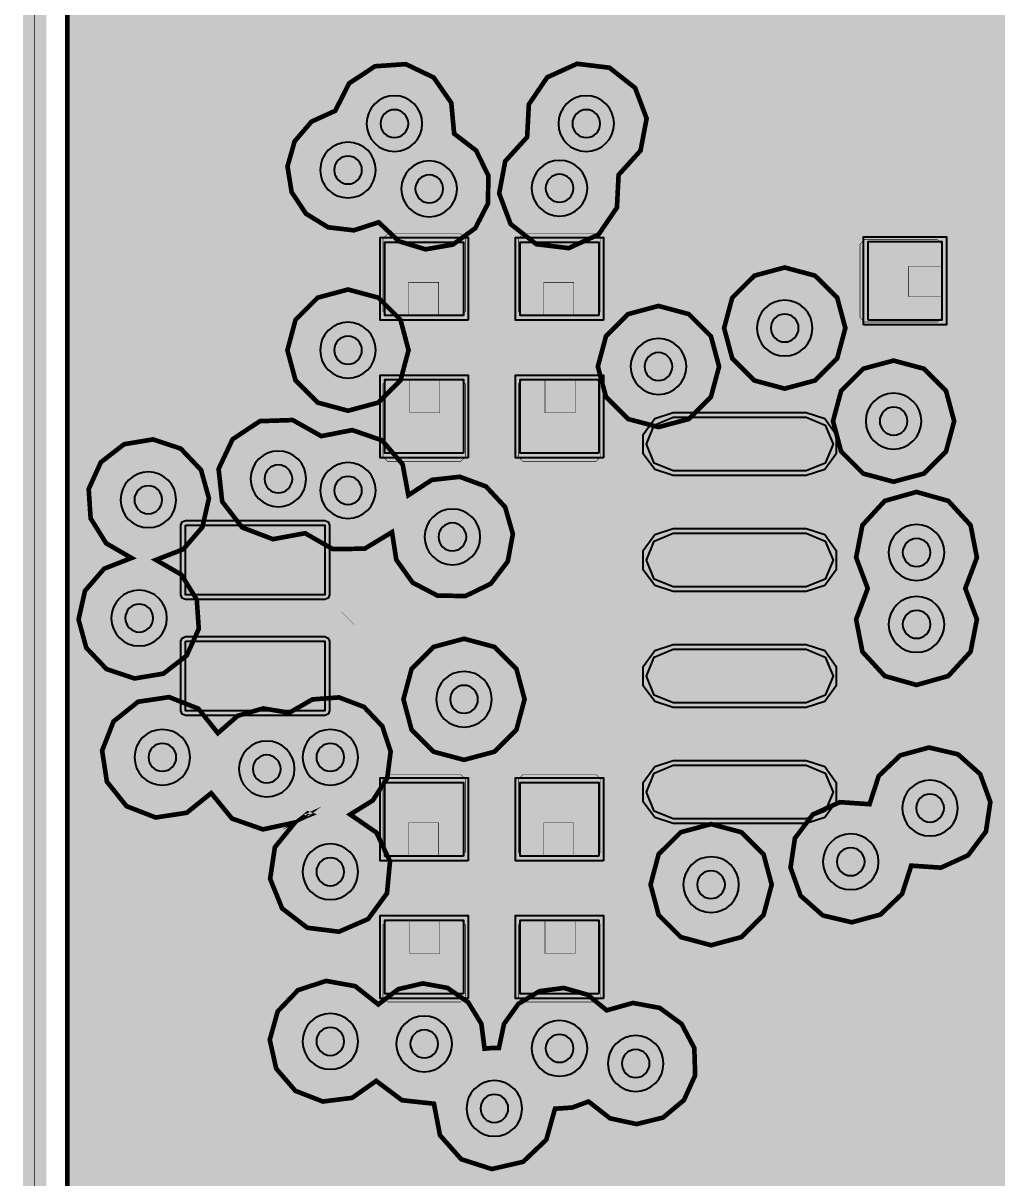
# Model space of a CAD drawing. Header units: millimetres. Extents: x -0.5 to 77.7, y -66.2 to -6.
# Drawn here: x -0.51 to 10.15, y -33.81 to -21.17 of the extents above; entities that cross this region are included whole.
import ezdxf

# ---------------------------------------------------------------- set-up
doc = ezdxf.new("R2010")
doc.units = ezdxf.units.MM
doc.header["$MEASUREMENT"] = 0
for name, color, linetype, true_color in [('Board-Outline-Layer', 7, 'Continuous', 0xff00ff), ('Document-Layer', 7, 'Continuous', 0xffffff), ('Hole-Layer', 7, 'Continuous', 0x222222), ('Inner1', 7, 'Continuous', 0x999966), ('Inner2', 7, 'Continuous', 0x008000), ('Multi-Layer', 7, 'Continuous', 0xc0c0c0), ('Top-Layer', 7, 'Continuous', 0xff0000), ('Top-Paste-Mask-Layer', 7, 'Continuous', 0x808080), ('Top-Silkscreen-Layer', 7, 'Continuous', 0xffcc00), ('Top-Solder-Mask-Layer', 7, 'Continuous', 0x800080)]:
    doc.layers.add(name, color=color, linetype=linetype, true_color=true_color)

msp = doc.modelspace()

# ---------------------------------------------------------------- hatches: boundary and pattern name
at = {"layer": 'Inner1'}
for points in [[(77.239, -6.454), (77.239, -65.682), (-0.023, -65.682), (-0.023, -6.454)], [(3.681, -21.622), (3.344, -21.645), (3.061, -21.832), (2.908, -22.133), (2.649, -22.251), (2.464, -22.467), (2.386, -22.741), (2.431, -23.022), (2.588, -23.259), (2.831, -23.408), (3.113, -23.441), (3.384, -23.353), (3.606, -23.561), (3.897, -23.649), (4.197, -23.597), (4.442, -23.417), (4.581, -23.146), (4.584, -22.842), (4.451, -22.568), (4.21, -22.383), (4.179, -22.046), (3.986, -21.768)], [(5.11, -23.593), (5.465, -23.636), (5.791, -23.487), (5.992, -23.192), (6.01, -22.834), (6.25, -22.569), (6.317, -22.217), (6.191, -21.882), (5.91, -21.661), (5.555, -21.618), (5.229, -21.766), (5.028, -22.062), (5.009, -22.42), (4.769, -22.685), (4.703, -23.037), (4.828, -23.372)], [(7.165, -24.511), (7.254, -24.843), (7.497, -25.085), (7.828, -25.174), (8.16, -25.085), (8.403, -24.843), (8.492, -24.511), (8.403, -24.179), (8.16, -23.937), (7.828, -23.848), (7.497, -23.937), (7.254, -24.179)], [(2.385, -24.753), (2.474, -25.084), (2.717, -25.327), (3.048, -25.416), (3.38, -25.327), (3.623, -25.084), (3.711, -24.753), (3.623, -24.421), (3.38, -24.178), (3.048, -24.089), (2.717, -24.178), (2.474, -24.421)], [(5.783, -24.932), (5.872, -25.264), (6.115, -25.507), (6.447, -25.595), (6.778, -25.507), (7.021, -25.264), (7.11, -24.932), (7.021, -24.601), (6.778, -24.358), (6.447, -24.269), (6.115, -24.358), (5.872, -24.601)], [(8.357, -25.53), (8.446, -25.862), (8.688, -26.104), (9.02, -26.193), (9.352, -26.104), (9.594, -25.862), (9.683, -25.53), (9.594, -25.198), (9.352, -24.956), (9.02, -24.867), (8.688, -24.956), (8.446, -25.198)], [(2.756, -25.694), (2.443, -25.518), (2.084, -25.53), (1.785, -25.728), (1.632, -26.053), (1.671, -26.41), (1.89, -26.694), (2.226, -26.822), (2.579, -26.757), (2.882, -26.931), (3.231, -26.926), (3.53, -26.745), (3.577, -27.048), (3.756, -27.298), (4.028, -27.44), (4.335, -27.444), (4.611, -27.31), (4.797, -27.066), (4.853, -26.765), (4.768, -26.47), (4.559, -26.245), (4.271, -26.139), (3.966, -26.173), (3.709, -26.341), (3.646, -26.002), (3.421, -25.74), (3.094, -25.628)], [(0.711, -28.347), (1.028, -28.294), (1.282, -28.097), (1.415, -27.804), (1.393, -27.484), (1.224, -27.21), (0.946, -27.049), (1.246, -26.932), (1.455, -26.689), (1.526, -26.375), (1.44, -26.065), (1.219, -25.832), (0.914, -25.73), (0.597, -25.783), (0.343, -25.98), (0.21, -26.273), (0.231, -26.594), (0.401, -26.867), (0.679, -27.028), (0.379, -27.145), (0.169, -27.388), (0.099, -27.702), (0.184, -28.012), (0.406, -28.245)], [(9.271, -28.418), (9.619, -28.32), (9.863, -28.054), (9.932, -27.7), (9.805, -27.361), (9.932, -27.023), (9.863, -26.669), (9.619, -26.403), (9.271, -26.305), (8.923, -26.403), (8.679, -26.669), (8.61, -27.023), (8.737, -27.361), (8.61, -27.7), (8.679, -28.054), (8.923, -28.32)], [(3.655, -28.575), (3.744, -28.907), (3.986, -29.149), (4.318, -29.238), (4.65, -29.149), (4.892, -28.907), (4.981, -28.575), (4.892, -28.243), (4.65, -28.001), (4.318, -27.912), (3.986, -28.001), (3.744, -28.243)], [(1.624, -28.945), (1.41, -28.677), (1.09, -28.551), (0.75, -28.602), (0.482, -28.817), (0.357, -29.137), (0.409, -29.476), (0.624, -29.745), (0.944, -29.869), (1.283, -29.817), (1.551, -29.602), (1.778, -29.88), (2.117, -29.999), (2.469, -29.923), (2.248, -30.194), (2.196, -30.539), (2.326, -30.863), (2.603, -31.076), (2.949, -31.119), (3.269, -30.98), (3.475, -30.698), (3.508, -30.35), (3.36, -30.034), (3.072, -29.836), (3.32, -29.682), (3.478, -29.437), (3.515, -29.147), (3.424, -28.87), (3.223, -28.658), (2.95, -28.554), (2.659, -28.576), (2.406, -28.722), (2.12, -28.675), (1.842, -28.755)], [(8.002, -30.725), (8.246, -30.941), (8.563, -31.016), (8.877, -30.931), (9.113, -30.706), (9.213, -30.396), (9.538, -30.418), (9.835, -30.283), (10.031, -30.022), (10.079, -29.7), (9.968, -29.394), (9.725, -29.177), (9.408, -29.103), (9.094, -29.188), (8.858, -29.413), (8.757, -29.723), (8.432, -29.701), (8.136, -29.836), (7.94, -30.096), (7.892, -30.418)], [(2.608, -29.825), (2.622, -29.831), (2.637, -29.836), (2.59, -29.855), (2.545, -29.876), (2.577, -29.852)], [(6.36, -30.604), (6.448, -30.935), (6.691, -31.178), (7.023, -31.267), (7.354, -31.178), (7.597, -30.935), (7.686, -30.604), (7.597, -30.272), (7.354, -30.03), (7.023, -29.941), (6.691, -30.03), (6.448, -30.272)], [(5.681, -32.978), (5.916, -33.162), (6.207, -33.225), (6.496, -33.154), (6.725, -32.963), (6.848, -32.691), (6.839, -32.393), (6.7, -32.129), (6.46, -31.953), (6.167, -31.899), (5.88, -31.98), (5.671, -31.809), (5.411, -31.735), (5.144, -31.77), (4.913, -31.909), (4.756, -32.129), (4.7, -32.393), (4.622, -32.392), (4.543, -32.4), (4.508, -32.127), (4.364, -31.892), (4.138, -31.735), (3.867, -31.685), (3.599, -31.748), (3.38, -31.915), (3.127, -31.715), (2.809, -31.658), (2.502, -31.758), (2.279, -31.991), (2.192, -32.302), (2.262, -32.617), (2.472, -32.861), (2.773, -32.978), (3.093, -32.938), (3.357, -32.752), (3.639, -32.964), (3.989, -33.002), (4.055, -33.347), (4.288, -33.61), (4.623, -33.717), (4.965, -33.638), (5.219, -33.396), (5.314, -33.057), (5.503, -33.044)]]:
    msp.add_hatch(color=256, dxfattribs=at).paths.add_polyline_path(points)
at = {"layer": 'Top-Layer'}
for points in [[(4.314, -24.375), (3.45, -24.375), (3.45, -23.569), (4.314, -23.569)], [(5.795, -24.375), (4.931, -24.375), (4.931, -23.569), (5.795, -23.569)], [(8.741, -24.426), (8.741, -23.562), (9.547, -23.562), (9.547, -24.426)], [(4.314, -25.882), (3.45, -25.882), (3.45, -25.075), (4.314, -25.075)], [(5.795, -25.882), (4.931, -25.882), (4.931, -25.075), (5.795, -25.075)], [(6.608, -26.075), (6.4, -25.989), (6.314, -25.781), (6.4, -25.573), (6.608, -25.487), (8.065, -25.487), (8.272, -25.573), (8.359, -25.781), (8.272, -25.989), (8.065, -26.075)], [(1.27, -26.67), (2.794, -26.67), (2.794, -27.432), (1.27, -27.432)], [(6.608, -27.345), (6.4, -27.259), (6.314, -27.051), (6.4, -26.843), (6.608, -26.757), (8.065, -26.757), (8.272, -26.843), (8.359, -27.051), (8.272, -27.259), (8.065, -27.345)], [(1.27, -27.94), (2.794, -27.94), (2.794, -28.702), (1.27, -28.702)], [(6.608, -28.615), (6.4, -28.529), (6.314, -28.321), (6.4, -28.113), (6.608, -28.027), (8.065, -28.027), (8.272, -28.113), (8.359, -28.321), (8.272, -28.529), (8.065, -28.615)], [(6.608, -29.885), (6.4, -29.799), (6.314, -29.591), (6.4, -29.383), (6.608, -29.297), (8.065, -29.297), (8.272, -29.383), (8.359, -29.591), (8.272, -29.799), (8.065, -29.885)], [(4.314, -30.292), (3.45, -30.292), (3.45, -29.486), (4.314, -29.486)], [(5.795, -30.292), (4.931, -30.292), (4.931, -29.486), (5.795, -29.486)], [(4.314, -31.799), (3.45, -31.799), (3.45, -30.993), (4.314, -30.993)], [(5.795, -31.799), (4.931, -31.799), (4.931, -30.993), (5.795, -30.993)]]:
    msp.add_hatch(color=256, dxfattribs=at).paths.add_polyline_path(points)
at = {"layer": 'Top-Paste-Mask-Layer'}
for points in [[(3.432, -23.53), (3.482, -23.48), (4.282, -23.48), (4.332, -23.53), (4.332, -24.33), (4.282, -24.38), (4.04, -24.38), (4.04, -24.01), (3.71, -24.01), (3.71, -24.38), (3.482, -24.38), (3.432, -24.33)], [(3.432, -23.53), (3.482, -23.48), (4.282, -23.48), (4.332, -23.53), (4.332, -24.33), (4.282, -24.38), (4.04, -24.38), (4.04, -24.01), (3.71, -24.01), (3.71, -24.38), (3.482, -24.38), (3.432, -24.33)], [(4.913, -23.53), (4.963, -23.48), (5.763, -23.48), (5.813, -23.53), (5.813, -24.33), (5.763, -24.38), (5.521, -24.38), (5.521, -24.01), (5.191, -24.01), (5.191, -24.38), (4.963, -24.38), (4.913, -24.33)], [(4.913, -23.53), (4.963, -23.48), (5.763, -23.48), (5.813, -23.53), (5.813, -24.33), (5.763, -24.38), (5.521, -24.38), (5.521, -24.01), (5.191, -24.01), (5.191, -24.38), (4.963, -24.38), (4.913, -24.33)], [(8.702, -24.444), (8.652, -24.394), (8.652, -23.594), (8.702, -23.544), (9.502, -23.544), (9.552, -23.594), (9.552, -23.836), (9.182, -23.836), (9.182, -24.166), (9.552, -24.166), (9.552, -24.394), (9.502, -24.444)], [(8.702, -24.444), (8.652, -24.394), (8.652, -23.594), (8.702, -23.544), (9.502, -23.544), (9.552, -23.594), (9.552, -23.836), (9.182, -23.836), (9.182, -24.166), (9.552, -24.166), (9.552, -24.394), (9.502, -24.444)], [(4.332, -25.92), (4.282, -25.97), (3.482, -25.97), (3.432, -25.92), (3.432, -25.12), (3.482, -25.07), (3.724, -25.07), (3.724, -25.44), (4.054, -25.44), (4.054, -25.07), (4.282, -25.07), (4.332, -25.12)], [(4.332, -25.92), (4.282, -25.97), (3.482, -25.97), (3.432, -25.92), (3.432, -25.12), (3.482, -25.07), (3.724, -25.07), (3.724, -25.44), (4.054, -25.44), (4.054, -25.07), (4.282, -25.07), (4.332, -25.12)], [(5.813, -25.92), (5.763, -25.97), (4.963, -25.97), (4.913, -25.92), (4.913, -25.12), (4.963, -25.07), (5.205, -25.07), (5.205, -25.44), (5.535, -25.44), (5.535, -25.07), (5.763, -25.07), (5.813, -25.12)], [(5.813, -25.92), (5.763, -25.97), (4.963, -25.97), (4.913, -25.92), (4.913, -25.12), (4.963, -25.07), (5.205, -25.07), (5.205, -25.44), (5.535, -25.44), (5.535, -25.07), (5.763, -25.07), (5.813, -25.12)], [(6.608, -26.075), (6.4, -25.989), (6.314, -25.781), (6.4, -25.573), (6.608, -25.487), (8.065, -25.487), (8.272, -25.573), (8.359, -25.781), (8.272, -25.989), (8.065, -26.075)], [(1.27, -26.67), (2.794, -26.67), (2.794, -27.432), (1.27, -27.432)], [(6.608, -27.345), (6.4, -27.259), (6.314, -27.051), (6.4, -26.843), (6.608, -26.757), (8.065, -26.757), (8.272, -26.843), (8.359, -27.051), (8.272, -27.259), (8.065, -27.345)], [(1.27, -27.94), (2.794, -27.94), (2.794, -28.702), (1.27, -28.702)], [(6.608, -28.615), (6.4, -28.529), (6.314, -28.321), (6.4, -28.113), (6.608, -28.027), (8.065, -28.027), (8.272, -28.113), (8.359, -28.321), (8.272, -28.529), (8.065, -28.615)], [(6.608, -29.885), (6.4, -29.799), (6.314, -29.591), (6.4, -29.383), (6.608, -29.297), (8.065, -29.297), (8.272, -29.383), (8.359, -29.591), (8.272, -29.799), (8.065, -29.885)], [(3.432, -29.448), (3.482, -29.398), (4.282, -29.398), (4.332, -29.448), (4.332, -30.248), (4.282, -30.298), (4.04, -30.298), (4.04, -29.928), (3.71, -29.928), (3.71, -30.298), (3.482, -30.298), (3.432, -30.248)], [(3.432, -29.448), (3.482, -29.398), (4.282, -29.398), (4.332, -29.448), (4.332, -30.248), (4.282, -30.298), (4.04, -30.298), (4.04, -29.928), (3.71, -29.928), (3.71, -30.298), (3.482, -30.298), (3.432, -30.248)], [(4.913, -29.448), (4.963, -29.398), (5.763, -29.398), (5.813, -29.448), (5.813, -30.248), (5.763, -30.298), (5.521, -30.298), (5.521, -29.928), (5.191, -29.928), (5.191, -30.298), (4.963, -30.298), (4.913, -30.248)], [(4.913, -29.448), (4.963, -29.398), (5.763, -29.398), (5.813, -29.448), (5.813, -30.248), (5.763, -30.298), (5.521, -30.298), (5.521, -29.928), (5.191, -29.928), (5.191, -30.298), (4.963, -30.298), (4.913, -30.248)], [(4.332, -31.838), (4.282, -31.888), (3.482, -31.888), (3.432, -31.838), (3.432, -31.038), (3.482, -30.988), (3.724, -30.988), (3.724, -31.358), (4.054, -31.358), (4.054, -30.988), (4.282, -30.988), (4.332, -31.038)], [(4.332, -31.838), (4.282, -31.888), (3.482, -31.888), (3.432, -31.838), (3.432, -31.038), (3.482, -30.988), (3.724, -30.988), (3.724, -31.358), (4.054, -31.358), (4.054, -30.988), (4.282, -30.988), (4.332, -31.038)], [(5.813, -31.838), (5.763, -31.888), (4.963, -31.888), (4.913, -31.838), (4.913, -31.038), (4.963, -30.988), (5.205, -30.988), (5.205, -31.358), (5.535, -31.358), (5.535, -30.988), (5.763, -30.988), (5.813, -31.038)], [(5.813, -31.838), (5.763, -31.888), (4.963, -31.888), (4.913, -31.838), (4.913, -31.038), (4.963, -30.988), (5.205, -30.988), (5.205, -31.358), (5.535, -31.358), (5.535, -30.988), (5.763, -30.988), (5.813, -31.038)]]:
    msp.add_hatch(color=256, dxfattribs=at).paths.add_polyline_path(points)
at = {"layer": 'Top-Solder-Mask-Layer'}
for points in [[(8.69, -24.477), (8.69, -23.512), (9.598, -23.512), (9.598, -24.477)], [(4.365, -24.426), (3.4, -24.426), (3.4, -23.518), (4.365, -23.518)], [(5.846, -24.426), (4.881, -24.426), (4.881, -23.518), (5.846, -23.518)], [(4.365, -25.933), (3.4, -25.933), (3.4, -25.025), (4.365, -25.025)], [(5.846, -25.933), (4.881, -25.933), (4.881, -25.025), (5.846, -25.025)], [(6.608, -26.126), (6.405, -26.06), (6.28, -25.888), (6.28, -25.675), (6.405, -25.502), (6.608, -25.436), (8.065, -25.436), (8.267, -25.502), (8.392, -25.675), (8.392, -25.888), (8.267, -26.06), (8.065, -26.126)], [(1.219, -27.432), (1.219, -26.67), (1.234, -26.634), (1.27, -26.619), (2.794, -26.619), (2.83, -26.634), (2.845, -26.67), (2.845, -27.432), (2.83, -27.468), (2.794, -27.483), (1.27, -27.483), (1.234, -27.468)], [(6.608, -27.396), (6.405, -27.33), (6.28, -27.158), (6.28, -26.945), (6.405, -26.772), (6.608, -26.706), (8.065, -26.706), (8.267, -26.772), (8.392, -26.945), (8.392, -27.158), (8.267, -27.33), (8.065, -27.396)], [(1.219, -28.702), (1.219, -27.94), (1.234, -27.904), (1.27, -27.889), (2.794, -27.889), (2.83, -27.904), (2.845, -27.94), (2.845, -28.702), (2.83, -28.738), (2.794, -28.753), (1.27, -28.753), (1.234, -28.738)], [(6.608, -28.666), (6.405, -28.6), (6.28, -28.428), (6.28, -28.215), (6.405, -28.042), (6.608, -27.976), (8.065, -27.976), (8.267, -28.042), (8.392, -28.215), (8.392, -28.428), (8.267, -28.6), (8.065, -28.666)], [(6.608, -29.936), (6.405, -29.87), (6.28, -29.698), (6.28, -29.485), (6.405, -29.312), (6.608, -29.246), (8.065, -29.246), (8.267, -29.312), (8.392, -29.485), (8.392, -29.698), (8.267, -29.87), (8.065, -29.936)], [(4.365, -30.343), (3.4, -30.343), (3.4, -29.435), (4.365, -29.435)], [(5.846, -30.343), (4.881, -30.343), (4.881, -29.435), (5.846, -29.435)], [(4.365, -31.85), (3.4, -31.85), (3.4, -30.942), (4.365, -30.942)], [(5.846, -31.85), (4.881, -31.85), (4.881, -30.942), (5.846, -30.942)]]:
    msp.add_hatch(color=256, dxfattribs=at).paths.add_polyline_path(points)

# ---------------------------------------------------------------- linework, layer by layer
at = {"layer": 'Board-Outline-Layer', "const_width": 0.254}
msp.add_lwpolyline([(-0.381, -66.04), (-0.381, -6.096), (77.597, -6.096), (77.597, -66.04)], close=True, dxfattribs=at)
at = {"layer": 'Document-Layer', "const_width": 0.3}
msp.add_lwpolyline([(6.356, -25.781, 1), (6.656, -25.781, 1)], format="xyb", close=True, dxfattribs=at)
msp.add_lwpolyline([(6.356, -25.781, 1), (6.656, -25.781, 1)], format="xyb", close=True, dxfattribs=at)
at = {"layer": 'Hole-Layer'}
for points in [[(3.404, -22.273, 1), (3.709, -22.273, 1)], [(5.504, -22.273, 1), (5.809, -22.273, 1)], [(3.785, -22.987, 1), (4.09, -22.987, 1)], [(5.211, -22.98, 1), (5.516, -22.98, 1)], [(7.676, -24.511, 1), (7.981, -24.511, 1)], [(6.294, -24.932, 1), (6.599, -24.932, 1)], [(2.134, -26.162, 1), (2.439, -26.162, 1)], [(0.71, -26.391, 1), (1.015, -26.391, 1)], [(4.039, -26.797, 1), (4.344, -26.797, 1)], [(0.61, -27.686, 1), (0.915, -27.686, 1)], [(4.166, -28.575, 1), (4.471, -28.575, 1)], [(0.864, -29.21, 1), (1.169, -29.21, 1)], [(2.007, -29.337, 1), (2.312, -29.337, 1)], [(6.87, -30.604, 1), (7.175, -30.604, 1)], [(3.73, -32.347, 1), (4.035, -32.347, 1)], [(5.211, -32.396, 1), (5.516, -32.396, 1)], [(6.045, -32.562, 1), (6.35, -32.562, 1)], [(4.498, -33.054, 1), (4.803, -33.054, 1)]]:
    msp.add_lwpolyline(points, format="xyb", close=True, dxfattribs=at)
for points in [[(2.896, -22.781, 1), (3.201, -22.781), (3.201, -22.781, 1), (2.896, -22.781)], [(2.896, -24.753, 1), (3.201, -24.753), (3.201, -24.753, 1), (2.896, -24.753)], [(8.868, -25.53, 1), (9.173, -25.53), (9.173, -25.53, 1), (8.868, -25.53)], [(2.896, -26.289, 1), (3.201, -26.289), (3.201, -26.289, 1), (2.896, -26.289)], [(9.119, -26.968, 1), (9.424, -26.968), (9.424, -26.968, 1), (9.119, -26.968)], [(9.119, -27.755, 1), (9.424, -27.755), (9.424, -27.755, 1), (9.119, -27.755)], [(2.702, -29.21, 1), (3.007, -29.21), (3.007, -29.21, 1), (2.702, -29.21)], [(9.267, -29.766, 1), (9.572, -29.766), (9.572, -29.766, 1), (9.267, -29.766)], [(8.399, -30.353, 1), (8.704, -30.353), (8.704, -30.353, 1), (8.399, -30.353)], [(2.702, -30.463, 1), (3.007, -30.463), (3.007, -30.463, 1), (2.702, -30.463)], [(2.702, -32.32, 1), (3.007, -32.32), (3.007, -32.32, 1), (2.702, -32.32)]]:
    msp.add_lwpolyline(points, format="xyb", dxfattribs=at)
at = {"layer": 'Inner1'}
for points, const_width in [([(-0.381, -66.04), (-0.381, -6.096), (77.597, -6.096), (77.597, -66.04)], 0.00508), ([(77.239, -6.454), (77.239, -65.682), (-0.023, -65.682), (-0.023, -6.454)], 0.0508), ([(3.681, -21.622), (3.344, -21.645), (3.061, -21.832), (2.908, -22.133), (2.649, -22.251), (2.464, -22.467), (2.386, -22.741), (2.431, -23.022), (2.588, -23.259), (2.831, -23.408), (3.113, -23.441), (3.384, -23.353), (3.606, -23.561), (3.897, -23.649), (4.197, -23.597), (4.442, -23.417), (4.581, -23.146), (4.584, -22.842), (4.451, -22.568), (4.21, -22.383), (4.179, -22.046), (3.986, -21.768)], 0.0508), ([(5.11, -23.593), (5.465, -23.636), (5.791, -23.487), (5.992, -23.192), (6.01, -22.834), (6.25, -22.569), (6.317, -22.217), (6.191, -21.882), (5.91, -21.661), (5.555, -21.618), (5.229, -21.766), (5.028, -22.062), (5.009, -22.42), (4.769, -22.685), (4.703, -23.037), (4.828, -23.372)], 0.0508), ([(7.165, -24.511), (7.254, -24.843), (7.497, -25.085), (7.828, -25.174), (8.16, -25.085), (8.403, -24.843), (8.492, -24.511), (8.403, -24.179), (8.16, -23.937), (7.828, -23.848), (7.497, -23.937), (7.254, -24.179)], 0.0508), ([(2.385, -24.753), (2.474, -25.084), (2.717, -25.327), (3.048, -25.416), (3.38, -25.327), (3.623, -25.084), (3.711, -24.753), (3.623, -24.421), (3.38, -24.178), (3.048, -24.089), (2.717, -24.178), (2.474, -24.421)], 0.0508), ([(5.783, -24.932), (5.872, -25.264), (6.115, -25.507), (6.447, -25.595), (6.778, -25.507), (7.021, -25.264), (7.11, -24.932), (7.021, -24.601), (6.778, -24.358), (6.447, -24.269), (6.115, -24.358), (5.872, -24.601)], 0.0508), ([(8.357, -25.53), (8.446, -25.862), (8.688, -26.104), (9.02, -26.193), (9.352, -26.104), (9.594, -25.862), (9.683, -25.53), (9.594, -25.198), (9.352, -24.956), (9.02, -24.867), (8.688, -24.956), (8.446, -25.198)], 0.0508), ([(2.756, -25.694), (2.443, -25.518), (2.084, -25.53), (1.785, -25.728), (1.632, -26.053), (1.671, -26.41), (1.89, -26.694), (2.226, -26.822), (2.579, -26.757), (2.882, -26.931), (3.231, -26.926), (3.53, -26.745), (3.577, -27.048), (3.756, -27.298), (4.028, -27.44), (4.335, -27.444), (4.611, -27.31), (4.797, -27.066), (4.853, -26.765), (4.768, -26.47), (4.559, -26.245), (4.271, -26.139), (3.966, -26.173), (3.709, -26.341), (3.646, -26.002), (3.421, -25.74), (3.094, -25.628)], 0.0508), ([(0.711, -28.347), (1.028, -28.294), (1.282, -28.097), (1.415, -27.804), (1.393, -27.484), (1.224, -27.21), (0.946, -27.049), (1.246, -26.932), (1.455, -26.689), (1.526, -26.375), (1.44, -26.065), (1.219, -25.832), (0.914, -25.73), (0.597, -25.783), (0.343, -25.98), (0.21, -26.273), (0.231, -26.594), (0.401, -26.867), (0.679, -27.028), (0.379, -27.145), (0.169, -27.388), (0.099, -27.702), (0.184, -28.012), (0.406, -28.245)], 0.0508), ([(9.271, -28.418), (9.619, -28.32), (9.863, -28.054), (9.932, -27.7), (9.805, -27.361), (9.932, -27.023), (9.863, -26.669), (9.619, -26.403), (9.271, -26.305), (8.923, -26.403), (8.679, -26.669), (8.61, -27.023), (8.737, -27.361), (8.61, -27.7), (8.679, -28.054), (8.923, -28.32)], 0.0508), ([(3.655, -28.575), (3.744, -28.907), (3.986, -29.149), (4.318, -29.238), (4.65, -29.149), (4.892, -28.907), (4.981, -28.575), (4.892, -28.243), (4.65, -28.001), (4.318, -27.912), (3.986, -28.001), (3.744, -28.243)], 0.0508), ([(1.624, -28.945), (1.41, -28.677), (1.09, -28.551), (0.75, -28.602), (0.482, -28.817), (0.357, -29.137), (0.409, -29.476), (0.624, -29.745), (0.944, -29.869), (1.283, -29.817), (1.551, -29.602), (1.778, -29.88), (2.117, -29.999), (2.469, -29.923), (2.248, -30.194), (2.196, -30.539), (2.326, -30.863), (2.603, -31.076), (2.949, -31.119), (3.269, -30.98), (3.475, -30.698), (3.508, -30.35), (3.36, -30.034), (3.072, -29.836), (3.32, -29.682), (3.478, -29.437), (3.515, -29.147), (3.424, -28.87), (3.223, -28.658), (2.95, -28.554), (2.659, -28.576), (2.406, -28.722), (2.12, -28.675), (1.842, -28.755)], 0.0508), ([(8.002, -30.725), (8.246, -30.941), (8.563, -31.016), (8.877, -30.931), (9.113, -30.706), (9.213, -30.396), (9.538, -30.418), (9.835, -30.283), (10.031, -30.022), (10.079, -29.7), (9.968, -29.394), (9.725, -29.177), (9.408, -29.103), (9.094, -29.188), (8.858, -29.413), (8.757, -29.723), (8.432, -29.701), (8.136, -29.836), (7.94, -30.096), (7.892, -30.418)], 0.0508), ([(2.608, -29.825), (2.622, -29.831), (2.637, -29.836), (2.59, -29.855), (2.545, -29.876), (2.577, -29.852)], 0.0508), ([(6.36, -30.604), (6.448, -30.935), (6.691, -31.178), (7.023, -31.267), (7.354, -31.178), (7.597, -30.935), (7.686, -30.604), (7.597, -30.272), (7.354, -30.03), (7.023, -29.941), (6.691, -30.03), (6.448, -30.272)], 0.0508), ([(5.681, -32.978), (5.916, -33.162), (6.207, -33.225), (6.496, -33.154), (6.725, -32.963), (6.848, -32.691), (6.839, -32.393), (6.7, -32.129), (6.46, -31.953), (6.167, -31.899), (5.88, -31.98), (5.671, -31.809), (5.411, -31.735), (5.144, -31.77), (4.913, -31.909), (4.756, -32.129), (4.7, -32.393), (4.622, -32.392), (4.543, -32.4), (4.508, -32.127), (4.364, -31.892), (4.138, -31.735), (3.867, -31.685), (3.599, -31.748), (3.38, -31.915), (3.127, -31.715), (2.809, -31.658), (2.502, -31.758), (2.279, -31.991), (2.192, -32.302), (2.262, -32.617), (2.472, -32.861), (2.773, -32.978), (3.093, -32.938), (3.357, -32.752), (3.639, -32.964), (3.989, -33.002), (4.055, -33.347), (4.288, -33.61), (4.623, -33.717), (4.965, -33.638), (5.219, -33.396), (5.314, -33.057), (5.503, -33.044)], 0.0508)]:
    msp.add_lwpolyline(points, close=True, dxfattribs=dict(at, const_width=const_width))
at = {"layer": 'Inner2', "const_width": 0.254}
for points in [[(0.497, -28.691), (0.497, -15.367)], [(5.656, -22.273), (5.656, -17.721)], [(16.112, -26.975), (7.171, -18.034)], [(14.986, -27.178), (6.604, -18.796)], [(14.605, -27.432), (6.604, -19.431)], [(14.097, -28.194), (6.604, -20.701)], [(13.208, -28.067), (5.969, -20.828)], [(3.556, -22.273), (3.048, -22.781)], [(5.656, -22.273), (3.556, -22.273)], [(3.556, -22.273), (3.937, -22.654)], [(3.937, -22.654), (3.937, -22.987)], [(3.048, -22.781), (3.048, -24.753)], [(5.363, -22.98), (7.613, -22.98)], [(7.613, -22.98), (12.357, -27.724)], [(7.407, -24.932), (7.828, -24.511)], [(7.828, -24.511), (8.001, -24.511)], [(8.001, -24.511), (9.02, -25.53)], [(3.048, -24.753), (6.267, -24.753)], [(3.048, -24.753), (3.048, -26.289)], [(6.267, -24.753), (6.447, -24.932)], [(6.447, -24.932), (7.407, -24.932)], [(9.02, -25.53), (9.271, -25.781)], [(9.271, -25.781), (9.271, -26.968)], [(1.092, -26.162), (0.863, -26.391)], [(2.286, -26.162), (1.092, -26.162)], [(2.413, -26.289), (2.286, -26.162)], [(3.048, -26.289), (2.413, -26.289)], [(3.048, -26.289), (3.683, -26.289)], [(3.683, -26.289), (4.191, -26.797)], [(0.863, -26.391), (0.863, -27.585)], [(9.271, -26.968), (9.271, -27.755)], [(0.863, -27.585), (0.762, -27.686)], [(0.762, -27.686), (0.762, -28.956)], [(9.271, -27.755), (9.271, -29.617)], [(0.762, -28.956), (0.497, -28.691)], [(3.683, -29.21), (4.318, -28.575)], [(1.016, -29.21), (0.762, -28.956)], [(1.016, -29.21), (2.032, -29.21)], [(2.032, -29.21), (2.159, -29.337)], [(2.728, -29.337), (2.855, -29.21)], [(2.855, -29.21), (3.683, -29.21)], [(2.855, -29.21), (2.855, -30.463)], [(2.159, -29.337), (2.728, -29.337)], [(9.271, -29.617), (9.419, -29.766)], [(9.419, -29.766), (8.832, -30.353)], [(2.855, -30.463), (2.855, -32.32)], [(7.273, -30.353), (7.023, -30.604)], [(8.551, -30.353), (7.273, -30.353)], [(8.832, -30.353), (8.551, -30.353)], [(7.023, -30.604), (7.023, -31.736)], [(7.023, -31.736), (6.197, -32.562)], [(2.855, -32.32), (3.589, -33.054)], [(2.855, -32.32), (3.854, -32.32)], [(3.854, -32.32), (3.882, -32.347)], [(5.363, -35.335), (5.363, -32.396)], [(3.589, -33.054), (4.65, -33.054)]]:
    msp.add_lwpolyline(points, dxfattribs=at)
at = {"layer": 'Multi-Layer'}
for points in [[(3.251, -22.273, 1), (3.861, -22.273), (3.861, -22.273, 1), (3.251, -22.273)], [(2.743, -22.781, 1), (3.353, -22.781), (3.353, -22.781, 1), (2.743, -22.781)], [(7.523, -24.511, 1), (8.133, -24.511), (8.133, -24.511, 1), (7.523, -24.511)], [(2.743, -24.753, 1), (3.353, -24.753), (3.353, -24.753, 1), (2.743, -24.753)], [(8.715, -25.53, 1), (9.325, -25.53), (9.325, -25.53, 1), (8.715, -25.53)], [(1.981, -26.162, 1), (2.591, -26.162), (2.591, -26.162, 1), (1.981, -26.162)], [(2.743, -26.289, 1), (3.353, -26.289), (3.353, -26.289, 1), (2.743, -26.289)], [(8.966, -26.968, 1), (9.576, -26.968), (9.576, -26.968, 1), (8.966, -26.968)], [(0.457, -27.686, 1), (1.067, -27.686), (1.067, -27.686, 1), (0.457, -27.686)], [(8.966, -27.755, 1), (9.576, -27.755), (9.576, -27.755, 1), (8.966, -27.755)], [(0.711, -29.21, 1), (1.321, -29.21), (1.321, -29.21, 1), (0.711, -29.21)], [(2.55, -29.21, 1), (3.16, -29.21), (3.16, -29.21, 1), (2.55, -29.21)], [(1.854, -29.337, 1), (2.464, -29.337), (2.464, -29.337, 1), (1.854, -29.337)], [(9.114, -29.766, 1), (9.724, -29.766), (9.724, -29.766, 1), (9.114, -29.766)], [(8.246, -30.353, 1), (8.856, -30.353), (8.856, -30.353, 1), (8.246, -30.353)], [(2.55, -30.463, 1), (3.16, -30.463), (3.16, -30.463, 1), (2.55, -30.463)], [(2.55, -32.32, 1), (3.16, -32.32), (3.16, -32.32, 1), (2.55, -32.32)]]:
    msp.add_lwpolyline(points, format="xyb", dxfattribs=at)
for points in [[(5.351, -22.273, 1), (5.961, -22.273, 1)], [(3.632, -22.987, 1), (4.242, -22.987, 1)], [(5.058, -22.98, 1), (5.668, -22.98, 1)], [(6.142, -24.932, 1), (6.752, -24.932, 1)], [(0.558, -26.391, 1), (1.168, -26.391, 1)], [(3.886, -26.797, 1), (4.496, -26.797, 1)], [(4.013, -28.575, 1), (4.623, -28.575, 1)], [(6.718, -30.604, 1), (7.328, -30.604, 1)], [(3.577, -32.347, 1), (4.187, -32.347, 1)], [(5.058, -32.396, 1), (5.668, -32.396, 1)], [(5.892, -32.562, 1), (6.502, -32.562, 1)], [(4.345, -33.054, 1), (4.955, -33.054, 1)]]:
    msp.add_lwpolyline(points, format="xyb", close=True, dxfattribs=at)
at = {"layer": 'Top-Layer'}
for points, const_width in [([(3.556, -22.273), (3.048, -22.781)], 0.5), ([(5.656, -22.273), (3.556, -22.273)], 0.5), ([(6.197, -22.815), (5.656, -22.273)], 0.5), ([(3.048, -22.781), (3.048, -24.753)], 0.5), ([(6.197, -24.932), (6.197, -22.815)], 0.5), ([(3.937, -23.917), (3.937, -22.987)], 0.254), ([(5.363, -22.98), (5.363, -23.98)], 0.254), ([(3.882, -23.972), (3.937, -23.917)], 0.254), ([(9.144, -24.1), (9.144, -23.994)], 0.254), ([(7.336, -25.908), (9.144, -24.1)], 0.254), ([(8.001, -24.511), (7.427, -25.085)], 0.5), ([(3.048, -24.753), (3.048, -26.048)], 0.5), ([(6.35, -25.085), (6.197, -24.932)], 0.5), ([(7.427, -25.085), (6.35, -25.085)], 0.5), ([(9.02, -25.53), (8.763, -25.273)], 0.5), ([(9.271, -25.781), (9.02, -25.53)], 0.5), ([(5.455, -27.051), (3.882, -25.479)], 0.254), ([(5.363, -26.355), (5.363, -25.487)], 0.254), ([(9.271, -26.968), (9.271, -25.781)], 0.5), ([(3.048, -26.048), (3.289, -26.289)], 0.5), ([(3.289, -26.289), (4.015, -26.289)], 0.5), ([(4.015, -26.289), (4.675, -26.948)], 0.5), ([(0.991, -26.554), (1.154, -26.391)], 0.254), ([(1.154, -26.391), (2.413, -26.391)], 0.254), ([(6.06, -27.051), (5.363, -26.355)], 0.254), ([(0.991, -27.824), (0.991, -26.554)], 0.254), ([(3.683, -27.051), (3.429, -26.797)], 0.254), ([(9.271, -27.755), (9.271, -26.968)], 0.5), ([(2.032, -27.051), (3.048, -27.051)], 0.254), ([(3.048, -27.051), (3.48, -27.483)], 0.254), ([(4.572, -27.051), (3.683, -27.051)], 0.254), ([(4.675, -26.948), (4.572, -27.051)], 0.254), ([(6.06, -27.051), (5.455, -27.051)], 0.254), ([(5.628, -27.483), (6.06, -27.051)], 0.254), ([(7.336, -27.051), (6.06, -27.051)], 0.254), ([(3.48, -27.483), (5.628, -27.483)], 0.254), ([(9.271, -28.194), (9.271, -27.755)], 0.5), ([(0.991, -27.824), (1.009, -27.806)], 0.254), ([(1.166, -27.688), (1.029, -27.824)], 0.2), ([(3.046, -27.688), (1.166, -27.688)], 0.2), ([(3.048, -27.686), (3.046, -27.688)], 0.2), ([(8.636, -29.591), (10.541, -27.686)], 0.254), ([(0.991, -27.824), (0.991, -28.818)], 0.254), ([(1.029, -27.824), (0.991, -27.824)], 0.2), ([(3.048, -28.321), (3.48, -27.889)], 0.254), ([(3.48, -27.889), (5.628, -27.889)], 0.254), ([(5.628, -27.889), (6.06, -28.321)], 0.254), ([(4.038, -29.057), (4.673, -28.422)], 0.5), ([(2.032, -28.321), (3.048, -28.321)], 0.254), ([(3.683, -28.321), (3.429, -28.575)], 0.254), ([(4.572, -28.321), (3.683, -28.321)], 0.254), ([(5.451, -28.321), (3.881, -29.891)], 0.254), ([(4.673, -28.422), (4.572, -28.321)], 0.254), ([(6.06, -28.321), (5.363, -29.017)], 0.254), ([(6.06, -28.321), (5.451, -28.321)], 0.254), ([(7.336, -28.321), (6.06, -28.321)], 0.254), ([(0.991, -28.818), (1.256, -29.083)], 0.254), ([(2.855, -29.21), (3.008, -29.057)], 0.5), ([(3.008, -29.057), (4.038, -29.057)], 0.5), ([(5.363, -29.017), (5.363, -29.885)], 0.254), ([(1.256, -29.083), (2.413, -29.083)], 0.254), ([(2.855, -30.463), (2.855, -29.21)], 0.5), ([(9.419, -29.485), (8.551, -30.353)], 0.5), ([(7.336, -29.591), (8.636, -29.591)], 0.254), ([(2.855, -32.32), (2.855, -30.463)], 0.5), ([(7.273, -30.353), (7.023, -30.604)], 0.5), ([(8.551, -30.353), (7.273, -30.353)], 0.5), ([(7.023, -30.604), (6.197, -31.429)], 0.5), ([(6.197, -31.429), (6.197, -32.562)], 0.5), ([(3.882, -32.347), (3.882, -31.396)], 0.254), ([(5.363, -32.396), (5.363, -31.396)], 0.254), ([(3.589, -33.054), (2.855, -32.32)], 0.5), ([(7.874, -35.445), (10.934, -32.385)], 0.4), ([(6.197, -32.562), (5.656, -33.103)], 0.5), ([(4.65, -33.054), (3.589, -33.054)], 0.5), ([(5.022, -33.054), (4.65, -33.054)], 0.5), ([(5.07, -33.103), (5.022, -33.054)], 0.5), ([(5.656, -33.103), (5.07, -33.103)], 0.5)]:
    msp.add_lwpolyline(points, dxfattribs=dict(at, const_width=const_width))
for points in [[(4.314, -24.375), (3.45, -24.375), (3.45, -23.569), (4.314, -23.569)], [(5.795, -24.375), (4.931, -24.375), (4.931, -23.569), (5.795, -23.569)], [(8.741, -24.426), (8.741, -23.562), (9.547, -23.562), (9.547, -24.426)], [(4.314, -25.882), (3.45, -25.882), (3.45, -25.075), (4.314, -25.075)], [(5.795, -25.882), (4.931, -25.882), (4.931, -25.075), (5.795, -25.075)], [(6.608, -26.075), (6.4, -25.989), (6.314, -25.781), (6.4, -25.573), (6.608, -25.487), (8.065, -25.487), (8.272, -25.573), (8.359, -25.781), (8.272, -25.989), (8.065, -26.075)], [(1.27, -26.67), (2.794, -26.67), (2.794, -27.432), (1.27, -27.432)], [(6.608, -27.345), (6.4, -27.259), (6.314, -27.051), (6.4, -26.843), (6.608, -26.757), (8.065, -26.757), (8.272, -26.843), (8.359, -27.051), (8.272, -27.259), (8.065, -27.345)], [(1.27, -27.94), (2.794, -27.94), (2.794, -28.702), (1.27, -28.702)], [(6.608, -28.615), (6.4, -28.529), (6.314, -28.321), (6.4, -28.113), (6.608, -28.027), (8.065, -28.027), (8.272, -28.113), (8.359, -28.321), (8.272, -28.529), (8.065, -28.615)], [(6.608, -29.885), (6.4, -29.799), (6.314, -29.591), (6.4, -29.383), (6.608, -29.297), (8.065, -29.297), (8.272, -29.383), (8.359, -29.591), (8.272, -29.799), (8.065, -29.885)], [(4.314, -30.292), (3.45, -30.292), (3.45, -29.486), (4.314, -29.486)], [(5.795, -30.292), (4.931, -30.292), (4.931, -29.486), (5.795, -29.486)], [(4.314, -31.799), (3.45, -31.799), (3.45, -30.993), (4.314, -30.993)], [(5.795, -31.799), (4.931, -31.799), (4.931, -30.993), (5.795, -30.993)]]:
    msp.add_lwpolyline(points, close=True, dxfattribs=at)
at = {"layer": 'Top-Paste-Mask-Layer', "const_width": 0.00508}
for points in [[(3.432, -23.53), (3.482, -23.48), (4.282, -23.48), (4.332, -23.53), (4.332, -24.33), (4.282, -24.38), (4.04, -24.38), (4.04, -24.01), (3.71, -24.01), (3.71, -24.38), (3.482, -24.38), (3.432, -24.33)], [(3.432, -23.53), (3.482, -23.48), (4.282, -23.48), (4.332, -23.53), (4.332, -24.33), (4.282, -24.38), (4.04, -24.38), (4.04, -24.01), (3.71, -24.01), (3.71, -24.38), (3.482, -24.38), (3.432, -24.33)], [(4.913, -23.53), (4.963, -23.48), (5.763, -23.48), (5.813, -23.53), (5.813, -24.33), (5.763, -24.38), (5.521, -24.38), (5.521, -24.01), (5.191, -24.01), (5.191, -24.38), (4.963, -24.38), (4.913, -24.33)], [(4.913, -23.53), (4.963, -23.48), (5.763, -23.48), (5.813, -23.53), (5.813, -24.33), (5.763, -24.38), (5.521, -24.38), (5.521, -24.01), (5.191, -24.01), (5.191, -24.38), (4.963, -24.38), (4.913, -24.33)], [(8.702, -24.444), (8.652, -24.394), (8.652, -23.594), (8.702, -23.544), (9.502, -23.544), (9.552, -23.594), (9.552, -23.836), (9.182, -23.836), (9.182, -24.166), (9.552, -24.166), (9.552, -24.394), (9.502, -24.444)], [(8.702, -24.444), (8.652, -24.394), (8.652, -23.594), (8.702, -23.544), (9.502, -23.544), (9.552, -23.594), (9.552, -23.836), (9.182, -23.836), (9.182, -24.166), (9.552, -24.166), (9.552, -24.394), (9.502, -24.444)], [(4.332, -25.92), (4.282, -25.97), (3.482, -25.97), (3.432, -25.92), (3.432, -25.12), (3.482, -25.07), (3.724, -25.07), (3.724, -25.44), (4.054, -25.44), (4.054, -25.07), (4.282, -25.07), (4.332, -25.12)], [(4.332, -25.92), (4.282, -25.97), (3.482, -25.97), (3.432, -25.92), (3.432, -25.12), (3.482, -25.07), (3.724, -25.07), (3.724, -25.44), (4.054, -25.44), (4.054, -25.07), (4.282, -25.07), (4.332, -25.12)], [(5.813, -25.92), (5.763, -25.97), (4.963, -25.97), (4.913, -25.92), (4.913, -25.12), (4.963, -25.07), (5.205, -25.07), (5.205, -25.44), (5.535, -25.44), (5.535, -25.07), (5.763, -25.07), (5.813, -25.12)], [(5.813, -25.92), (5.763, -25.97), (4.963, -25.97), (4.913, -25.92), (4.913, -25.12), (4.963, -25.07), (5.205, -25.07), (5.205, -25.44), (5.535, -25.44), (5.535, -25.07), (5.763, -25.07), (5.813, -25.12)], [(3.432, -29.448), (3.482, -29.398), (4.282, -29.398), (4.332, -29.448), (4.332, -30.248), (4.282, -30.298), (4.04, -30.298), (4.04, -29.928), (3.71, -29.928), (3.71, -30.298), (3.482, -30.298), (3.432, -30.248)], [(3.432, -29.448), (3.482, -29.398), (4.282, -29.398), (4.332, -29.448), (4.332, -30.248), (4.282, -30.298), (4.04, -30.298), (4.04, -29.928), (3.71, -29.928), (3.71, -30.298), (3.482, -30.298), (3.432, -30.248)], [(4.913, -29.448), (4.963, -29.398), (5.763, -29.398), (5.813, -29.448), (5.813, -30.248), (5.763, -30.298), (5.521, -30.298), (5.521, -29.928), (5.191, -29.928), (5.191, -30.298), (4.963, -30.298), (4.913, -30.248)], [(4.913, -29.448), (4.963, -29.398), (5.763, -29.398), (5.813, -29.448), (5.813, -30.248), (5.763, -30.298), (5.521, -30.298), (5.521, -29.928), (5.191, -29.928), (5.191, -30.298), (4.963, -30.298), (4.913, -30.248)], [(4.332, -31.838), (4.282, -31.888), (3.482, -31.888), (3.432, -31.838), (3.432, -31.038), (3.482, -30.988), (3.724, -30.988), (3.724, -31.358), (4.054, -31.358), (4.054, -30.988), (4.282, -30.988), (4.332, -31.038)], [(4.332, -31.838), (4.282, -31.888), (3.482, -31.888), (3.432, -31.838), (3.432, -31.038), (3.482, -30.988), (3.724, -30.988), (3.724, -31.358), (4.054, -31.358), (4.054, -30.988), (4.282, -30.988), (4.332, -31.038)], [(5.813, -31.838), (5.763, -31.888), (4.963, -31.888), (4.913, -31.838), (4.913, -31.038), (4.963, -30.988), (5.205, -30.988), (5.205, -31.358), (5.535, -31.358), (5.535, -30.988), (5.763, -30.988), (5.813, -31.038)], [(5.813, -31.838), (5.763, -31.888), (4.963, -31.888), (4.913, -31.838), (4.913, -31.038), (4.963, -30.988), (5.205, -30.988), (5.205, -31.358), (5.535, -31.358), (5.535, -30.988), (5.763, -30.988), (5.813, -31.038)]]:
    msp.add_lwpolyline(points, close=True, dxfattribs=at)
at = {"layer": 'Top-Paste-Mask-Layer'}
for points in [[(6.608, -26.075), (6.4, -25.989), (6.314, -25.781), (6.4, -25.573), (6.608, -25.487), (8.065, -25.487), (8.272, -25.573), (8.359, -25.781), (8.272, -25.989), (8.065, -26.075)], [(1.27, -26.67), (2.794, -26.67), (2.794, -27.432), (1.27, -27.432)], [(6.608, -27.345), (6.4, -27.259), (6.314, -27.051), (6.4, -26.843), (6.608, -26.757), (8.065, -26.757), (8.272, -26.843), (8.359, -27.051), (8.272, -27.259), (8.065, -27.345)], [(1.27, -27.94), (2.794, -27.94), (2.794, -28.702), (1.27, -28.702)], [(6.608, -28.615), (6.4, -28.529), (6.314, -28.321), (6.4, -28.113), (6.608, -28.027), (8.065, -28.027), (8.272, -28.113), (8.359, -28.321), (8.272, -28.529), (8.065, -28.615)], [(6.608, -29.885), (6.4, -29.799), (6.314, -29.591), (6.4, -29.383), (6.608, -29.297), (8.065, -29.297), (8.272, -29.383), (8.359, -29.591), (8.272, -29.799), (8.065, -29.885)]]:
    msp.add_lwpolyline(points, close=True, dxfattribs=at)
at = {"layer": 'Top-Silkscreen-Layer', "const_width": 0.152}
for points in [[(8.512, -24.655), (8.512, -23.334)], [(8.512, -23.334), (9.471, -23.334)], [(8.512, -24.655), (8.512, -23.334)], [(8.512, -23.334), (9.471, -23.334)], [(4.543, -23.34), (3.222, -23.34)], [(3.222, -23.34), (3.222, -24.299)], [(4.543, -23.34), (3.222, -23.34)], [(3.222, -23.34), (3.222, -24.299)], [(4.543, -24.299), (4.543, -23.34)], [(4.543, -24.299), (4.543, -23.34)], [(6.024, -23.34), (4.703, -23.34)], [(4.703, -23.34), (4.703, -24.299)], [(6.024, -23.34), (4.703, -23.34)], [(4.703, -23.34), (4.703, -24.299)], [(6.024, -24.299), (6.024, -23.34)], [(6.024, -24.299), (6.024, -23.34)], [(9.471, -24.655), (8.512, -24.655)], [(9.471, -24.655), (8.512, -24.655)], [(3.222, -26.11), (3.222, -25.151)], [(3.222, -26.11), (3.222, -25.151)], [(4.543, -25.151), (4.543, -26.11)], [(4.543, -25.151), (4.543, -26.11)], [(4.703, -26.11), (4.703, -25.151)], [(4.703, -26.11), (4.703, -25.151)], [(6.024, -25.151), (6.024, -26.11)], [(6.024, -25.151), (6.024, -26.11)], [(8.385, -25.16), (11.427, -25.16)], [(8.385, -30.212), (8.385, -25.16)], [(8.385, -25.16), (11.427, -25.16)], [(8.385, -30.212), (8.385, -25.16)], [(4.543, -26.11), (3.222, -26.11)], [(4.543, -26.11), (3.222, -26.11)], [(6.024, -26.11), (4.703, -26.11)], [(6.024, -26.11), (4.703, -26.11)], [(4.543, -29.258), (3.222, -29.258)], [(3.222, -29.258), (3.222, -30.216)], [(4.543, -29.258), (3.222, -29.258)], [(3.222, -29.258), (3.222, -30.216)], [(4.543, -30.216), (4.543, -29.258)], [(4.543, -30.216), (4.543, -29.258)], [(6.024, -29.258), (4.703, -29.258)], [(4.703, -29.258), (4.703, -30.216)], [(6.024, -29.258), (4.703, -29.258)], [(4.703, -29.258), (4.703, -30.216)], [(6.024, -30.216), (6.024, -29.258)], [(6.024, -30.216), (6.024, -29.258)], [(11.427, -30.212), (8.385, -30.212)], [(11.427, -30.212), (8.385, -30.212)], [(3.222, -32.028), (3.222, -31.069)], [(3.222, -32.028), (3.222, -31.069)], [(4.543, -31.069), (4.543, -32.028)], [(4.543, -31.069), (4.543, -32.028)], [(4.703, -32.028), (4.703, -31.069)], [(4.703, -32.028), (4.703, -31.069)], [(6.024, -31.069), (6.024, -32.028)], [(6.024, -31.069), (6.024, -32.028)], [(4.543, -32.028), (3.222, -32.028)], [(4.543, -32.028), (3.222, -32.028)], [(6.024, -32.028), (4.703, -32.028)], [(6.024, -32.028), (4.703, -32.028)]]:
    msp.add_lwpolyline(points, dxfattribs=at)
at = {"layer": 'Top-Silkscreen-Layer', "const_width": 0.3}
for points in [[(6.983, -25.035, 1), (7.284, -25.035, 1)], [(6.983, -25.035, 1), (7.284, -25.035, 1)], [(8.987, -25.781, 1), (9.287, -25.781, 1)], [(8.987, -25.781, 1), (9.287, -25.781, 1)]]:
    msp.add_lwpolyline(points, format="xyb", close=True, dxfattribs=at)
at = {"layer": 'Top-Solder-Mask-Layer'}
for points in [[(8.69, -24.477), (8.69, -23.512), (9.598, -23.512), (9.598, -24.477)], [(4.365, -24.426), (3.4, -24.426), (3.4, -23.518), (4.365, -23.518)], [(5.846, -24.426), (4.881, -24.426), (4.881, -23.518), (5.846, -23.518)], [(4.365, -25.933), (3.4, -25.933), (3.4, -25.025), (4.365, -25.025)], [(5.846, -25.933), (4.881, -25.933), (4.881, -25.025), (5.846, -25.025)], [(6.608, -26.126), (6.405, -26.06), (6.28, -25.888), (6.28, -25.675), (6.405, -25.502), (6.608, -25.436), (8.065, -25.436), (8.267, -25.502), (8.392, -25.675), (8.392, -25.888), (8.267, -26.06), (8.065, -26.126)], [(1.219, -27.432), (1.219, -26.67), (1.234, -26.634), (1.27, -26.619), (2.794, -26.619), (2.83, -26.634), (2.845, -26.67), (2.845, -27.432), (2.83, -27.468), (2.794, -27.483), (1.27, -27.483), (1.234, -27.468)], [(6.608, -27.396), (6.405, -27.33), (6.28, -27.158), (6.28, -26.945), (6.405, -26.772), (6.608, -26.706), (8.065, -26.706), (8.267, -26.772), (8.392, -26.945), (8.392, -27.158), (8.267, -27.33), (8.065, -27.396)], [(1.219, -28.702), (1.219, -27.94), (1.234, -27.904), (1.27, -27.889), (2.794, -27.889), (2.83, -27.904), (2.845, -27.94), (2.845, -28.702), (2.83, -28.738), (2.794, -28.753), (1.27, -28.753), (1.234, -28.738)], [(6.608, -28.666), (6.405, -28.6), (6.28, -28.428), (6.28, -28.215), (6.405, -28.042), (6.608, -27.976), (8.065, -27.976), (8.267, -28.042), (8.392, -28.215), (8.392, -28.428), (8.267, -28.6), (8.065, -28.666)], [(6.608, -29.936), (6.405, -29.87), (6.28, -29.698), (6.28, -29.485), (6.405, -29.312), (6.608, -29.246), (8.065, -29.246), (8.267, -29.312), (8.392, -29.485), (8.392, -29.698), (8.267, -29.87), (8.065, -29.936)], [(4.365, -30.343), (3.4, -30.343), (3.4, -29.435), (4.365, -29.435)], [(5.846, -30.343), (4.881, -30.343), (4.881, -29.435), (5.846, -29.435)], [(4.365, -31.85), (3.4, -31.85), (3.4, -30.942), (4.365, -30.942)], [(5.846, -31.85), (4.881, -31.85), (4.881, -30.942), (5.846, -30.942)]]:
    msp.add_lwpolyline(points, close=True, dxfattribs=at)

doc.saveas('drawing.dxf')
